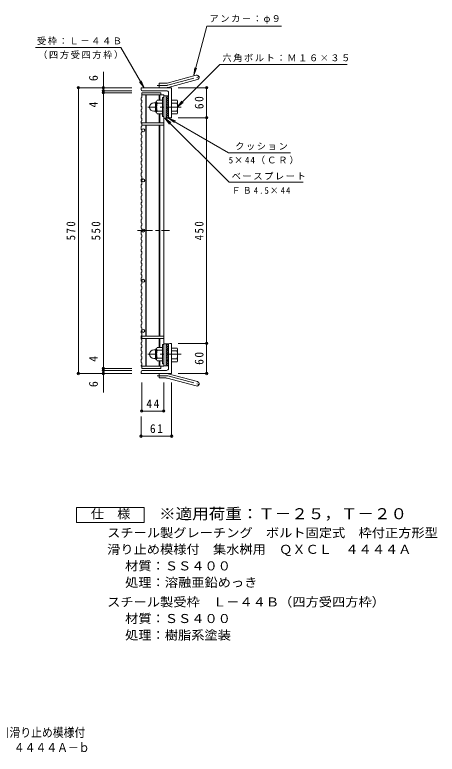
# Model space of a CAD drawing. Units: millimetres at full size, sheet at 1:6. Extents: x -960 to 940, y -829 to 753.
# Drawn here: x 97 to 940, y -829 to 646 of the extents above; entities that cross this region are included whole.
import ezdxf
from ezdxf.enums import TextEntityAlignment as Align

# ---------------------------------------------------------------- set-up
doc = ezdxf.new("R2010")
doc.units = ezdxf.units.MM
doc.header["$LTSCALE"] = 6
doc.header["$PDMODE"] = 32
doc.header["$PDSIZE"] = 4.8
doc.linetypes.add('CHAIN1', pattern=[8, 5, -1, 1, -1])
doc.linetypes.add('CHAIN2', pattern=[12, 9, -1, 1, -1])
for name, color, linetype, lineweight in [('E-1', 2, 'Continuous', 9), ('E-2', 3, 'Continuous', 9), ('E-4', 7, 'Continuous', 9), ('E-5', 7, 'Continuous', 9), ('F-4_F-4ﾚｲﾔ', 2, 'Continuous', 9)]:
    doc.layers.add(name, color=color, linetype=linetype, lineweight=lineweight)
doc.layers.add('F-5_F-5ﾚｲﾔ', color=2, linetype='Continuous')
doc.styles.add('ＭＳ ゴシック', font='')
doc.styles.get('ＭＳ ゴシック').set_extended_font_data('MS Gothic')

msp = doc.modelspace()

# ---------------------------------------------------------------- linework, layer by layer
at = {"layer": 'E-1'}
for p, q in [((401, 509.693), (459.191, 525.285)), ((403.329, 501), (461.52, 516.592)), ((384.855, 500.387), (384.855, 509.387)), ((398.67, 509.387), (384.855, 509.387)), ((348.855, 496.887), (348.855, 500.387)), ((409.855, 500.387), (348.855, 500.387)), ((399.855, 494.387), (351.355, 494.387)), ((403.855, 490.387), (403.855, 439.886)), ((409.855, 500.387), (409.855, 440.387)), ((379.855, 472.887), (380.055, 472.887)), ((380.055, 472.637), (380.055, 451.137)), ((392.055, 475.387), (381.094, 475.387)), ((392.055, 480.887), (392.055, 442.887)), ((394.355, 480.887), (392.055, 480.887)), ((398.855, 439.886), (398.855, 483.887)), ((403.855, 483.887), (398.855, 483.887)), ((403.855, 476.807), (398.855, 481.807)), ((403.855, 472.564), (398.855, 477.564)), ((403.855, 468.321), (398.855, 473.322)), ((403.855, 481.049), (401.018, 483.887)), ((409.855, 475.387), (420.817, 475.387)), ((422.055, 472.887), (421.855, 472.887)), ((421.855, 472.637), (421.855, 451.137)), ((374.545, 470.387), (378.055, 470.387)), ((378.055, 452.687), (378.055, 471.087)), ((392.055, 469.887), (381.094, 469.887)), ((403.855, 464.079), (398.855, 469.079)), ((403.855, 459.836), (398.855, 464.836)), ((403.855, 455.594), (398.855, 460.594)), ((409.855, 469.887), (420.817, 469.887)), ((374.555, 453.387), (378.055, 453.387)), ((379.855, 450.887), (380.055, 450.887)), ((392.055, 453.887), (381.094, 453.887)), ((392.055, 448.387), (381.094, 448.387)), ((394.355, 442.887), (392.055, 442.887)), ((403.855, 451.351), (398.855, 456.351)), ((403.855, 447.108), (398.855, 452.109)), ((403.855, 442.866), (398.855, 447.866)), ((402.592, 439.886), (398.855, 443.623)), ((409.855, 453.887), (420.817, 453.887)), ((409.855, 448.387), (420.817, 448.387)), ((422.055, 450.887), (421.855, 450.887)), ((403.855, 439.886), (398.855, 439.886)), ((406.355, 440.387), (409.855, 440.387)), ((392.055, -50.114), (392.055, -12.114)), ((394.355, -12.114), (392.055, -12.114)), ((398.855, -10.613), (398.855, -54.613)), ((402.592, -10.613), (398.855, -14.349)), ((403.855, -13.592), (398.855, -18.592)), ((406.355, -9.614), (409.855, -9.614)), ((409.855, -69.614), (409.855, -9.614)), ((374.555, -22.614), (378.055, -22.614)), ((378.055, -21.914), (378.055, -40.314)), ((379.855, -20.114), (380.055, -20.114)), ((380.055, -41.864), (380.055, -20.364)), ((392.055, -17.614), (381.094, -17.614)), ((392.055, -23.114), (381.094, -23.114)), ((403.855, -17.835), (398.855, -22.835)), ((403.855, -22.077), (398.855, -27.077)), ((403.855, -26.32), (398.855, -31.32)), ((409.855, -19.113), (420.817, -19.113)), ((409.855, -24.613), (420.817, -24.613)), ((422.055, -21.613), (421.855, -21.613)), ((421.855, -43.363), (421.855, -21.863)), ((374.545, -39.614), (378.055, -39.614)), ((379.855, -42.114), (380.055, -42.114)), ((392.055, -39.114), (381.094, -39.114)), ((403.855, -30.562), (398.855, -35.562)), ((403.855, -34.805), (398.855, -39.805)), ((403.855, -39.048), (398.855, -44.048)), ((403.855, -43.29), (398.855, -48.29)), ((409.855, -40.613), (420.817, -40.613)), ((422.055, -43.613), (421.855, -43.613)), ((392.055, -44.614), (381.094, -44.614)), ((394.355, -50.114), (392.055, -50.114)), ((403.855, -47.533), (398.855, -52.533)), ((403.855, -54.613), (398.855, -54.613)), ((403.855, -51.776), (401.018, -54.613)), ((409.855, -46.113), (420.817, -46.113)), ((348.855, -66.114), (348.855, -69.614)), ((409.855, -69.614), (348.855, -69.614)), ((399.855, -63.614), (351.355, -63.614)), ((384.855, -69.614), (384.855, -78.614)), ((403.329, -70.227), (461.52, -85.819)), ((398.67, -78.614), (384.855, -78.614)), ((401, -78.92), (459.191, -94.513))]:
    msp.add_line(p, q, dxfattribs=at)
at = {"layer": 'E-1', "linetype": 'CHAIN2'}
for p, q in [((402.164, 505.347), (467.331, 522.808)), ((398.67, 504.887), (381.05, 504.887)), ((398.67, -74.114), (381.05, -74.114)), ((402.164, -74.574), (467.331, -92.035))]:
    msp.add_line(p, q, dxfattribs=at)
at = {"layer": 'E-1', "linetype": 'CHAIN1'}
for p, q in [((429.256, 461.887), (362.754, 461.887)), ((429.256, -31.114), (362.754, -31.114))]:
    msp.add_line(p, q, dxfattribs=at)
at = {"layer": 'E-1'}
msp.add_lwpolyline([(403.855, -59.614), (403.855, -10.613), (398.855, -10.613)], dxfattribs=at)
for centre, radius, start, end in [((460.355, 520.939), 4.5, 285.00014, 104.99991), ((398.67, 518.387), 9, 270, 285.00002), ((351.355, 496.887), 2.5, 180, 270), ((398.67, 518.387), 18, 270, 285), ((399.855, 490.387), 4, 0, 90), ((379.855, 471.087), 1.8, 90, 180), ((384.215, 472.637), 4.16, 138.61835, 221.37988), ((417.695, 472.637), 4.16, 318.62012, 41.38165), ((374.545, 461.897), 8.49, 90, 180), ((374.555, 461.887), 8.5, 180, 270), ((404.055, 461.887), 24, 160.52881, 199.47119), ((397.855, 461.887), 24, 340.52881, 19.47119), ((379.855, 452.687), 1.8, 180, 270), ((384.215, 451.137), 4.16, 138.62012, 221.38165), ((406.355, 442.887), 2.5, 180, 270), ((417.695, 451.137), 4.16, 318.61835, 41.37988), ((406.355, -12.114), 2.5, 90, 180), ((374.555, -31.114), 8.5, 90, 180), ((379.855, -21.914), 1.8, 90, 180), ((384.215, -20.364), 4.16, 138.61835, 221.37988), ((404.055, -31.114), 24, 160.52881, 199.47119), ((397.855, -32.613), 24, 340.52881, 19.47119), ((417.695, -21.863), 4.16, 318.62012, 41.38165), ((374.545, -31.124), 8.49, 180, 270), ((379.855, -40.314), 1.8, 180, 270), ((384.215, -41.864), 4.16, 138.62012, 221.38165), ((417.695, -43.363), 4.16, 318.61835, 41.37988), ((351.355, -66.114), 2.5, 90, 180), ((398.67, -87.614), 18, 75, 90), ((399.855, -59.614), 4, 270, 0), ((398.67, -87.614), 9, 74.99998, 90), ((460.355, -90.166), 4.5, 255.00009, 74.99986)]:
    msp.add_arc(centre, radius, start, end, dxfattribs=at)
at = {"layer": 'E-1', "linetype": 'CHAIN2'}
for centre, start, end in [((398.67, 518.387), 270, 284.99995), ((398.67, -87.614), 75.00005, 90)]:
    msp.add_arc(centre, 13.5, start, end, dxfattribs=at)
at = {"layer": 'E-2'}
for p, q in [((350.355, 490.386), (388.355, 490.386)), ((388.355, 490.386), (388.355, 485.886)), ((348.855, 480.261), (350.355, 480.772)), ((350.355, 485.886), (350.355, 480.772)), ((350.355, 475.343), (350.355, 470.229)), ((358.355, 485.886), (358.355, 430.385)), ((359.355, 485.886), (359.355, 430.385)), ((385.355, 485.886), (385.355, 475.386)), ((386.355, 485.886), (386.355, 475.386)), ((394.355, 485.886), (394.355, -55.115)), ((398.855, 483.886), (394.355, 483.886)), ((398.855, 483.886), (398.855, 439.885)), ((348.855, 469.718), (350.355, 470.229)), ((348.855, 457.035), (350.355, 457.546)), ((350.355, 462.659), (350.355, 457.546)), ((348.855, 446.491), (350.355, 447.003)), ((350.355, 452.116), (350.355, 447.003)), ((385.355, 448.386), (385.355, 430.385)), ((386.355, 448.386), (386.355, 430.385)), ((348.855, 433.808), (350.355, 434.32)), ((350.355, 439.433), (350.355, 434.32)), ((350.355, 430.385), (394.355, 430.385)), ((350.355, 430.385), (350.355, 428.89)), ((350.355, 428.89), (350.355, 423.776)), ((398.855, 439.885), (394.355, 439.885)), ((348.855, 423.265), (350.355, 423.776)), ((350.355, 425.886), (394.355, 425.886)), ((350.355, 416.207), (350.355, 411.093)), ((358.355, 425.886), (358.355, 4.885)), ((359.355, 425.886), (359.355, 4.885)), ((385.355, 425.886), (385.355, 4.885)), ((386.355, 425.886), (386.355, 4.885)), ((348.855, 410.582), (350.355, 411.093)), ((348.855, 400.039), (350.355, 400.55)), ((350.355, 405.663), (350.355, 400.55)), ((348.855, 387.355), (350.355, 387.867)), ((348.855, 387.355), (348.855, 382.948)), ((350.355, 392.98), (350.355, 387.867)), ((348.855, 382.948), (350.355, 382.437)), ((348.855, 376.812), (350.355, 377.324)), ((350.355, 382.437), (350.355, 377.324)), ((350.355, 369.754), (350.355, 364.64)), ((348.855, 364.129), (350.355, 364.64)), ((348.855, 353.586), (350.355, 354.097)), ((350.355, 359.21), (350.355, 354.097)), ((348.855, 340.903), (350.355, 341.414)), ((350.355, 346.527), (350.355, 341.414)), ((348.855, 330.359), (350.355, 330.871)), ((350.355, 335.984), (350.355, 330.871)), ((348.855, 317.676), (350.355, 318.187)), ((350.355, 323.301), (350.355, 318.187)), ((350.355, 312.757), (350.355, 307.644)), ((348.855, 307.133), (350.355, 307.644)), ((350.355, 300.074), (350.355, 294.961)), ((348.855, 294.45), (350.355, 294.961)), ((348.855, 283.907), (350.355, 284.418)), ((350.355, 289.531), (350.355, 284.418)), ((348.855, 271.223), (350.355, 271.735)), ((350.355, 276.848), (350.355, 271.735)), ((350.355, 266.305), (350.355, 261.192)), ((348.855, 260.68), (350.355, 261.192)), ((350.355, 253.622), (350.355, 248.508)), ((348.855, 247.997), (350.355, 248.508)), ((348.855, 237.454), (350.355, 237.965)), ((350.355, 243.078), (350.355, 237.965)), ((348.855, 224.771), (350.355, 225.282)), ((350.355, 230.395), (350.355, 225.282)), ((348.855, 214.227), (350.355, 214.739)), ((350.355, 219.852), (350.355, 214.739)), ((350.355, 207.169), (350.355, 202.056)), ((348.855, 201.544), (350.355, 202.056)), ((350.355, 196.626), (350.355, 191.512)), ((348.855, 191.001), (350.355, 191.512)), ((348.855, 178.318), (350.355, 178.829)), ((350.355, 183.943), (350.355, 178.829)), ((348.855, 167.775), (350.355, 168.286)), ((350.355, 173.399), (350.355, 168.286)), ((348.855, 155.092), (350.355, 155.603)), ((350.355, 160.716), (350.355, 155.603)), ((348.855, 144.548), (350.355, 145.06)), ((350.355, 137.49), (350.355, 132.376)), ((348.855, 131.865), (350.355, 132.376)), ((348.855, 121.322), (350.355, 121.833)), ((348.855, 108.639), (350.355, 109.15)), ((350.355, 114.263), (350.355, 109.15)), ((348.855, 98.095), (350.355, 98.607)), ((350.355, 91.037), (350.355, 85.924)), ((348.855, 85.412), (350.355, 85.924)), ((348.855, 74.869), (350.355, 75.38)), ((348.855, 62.186), (350.355, 62.697)), ((350.355, 67.81), (350.355, 62.697)), ((348.855, 51.643), (350.355, 52.154)), ((350.355, 44.584), (350.355, 39.471)), ((348.855, 38.959), (350.355, 39.471)), ((348.855, 28.416), (350.355, 28.928)), ((348.855, 15.733), (350.355, 16.244)), ((350.355, 21.358), (350.355, 16.244)), ((348.855, 5.19), (350.355, 5.701)), ((350.355, 4.885), (394.355, 4.885)), ((350.355, 4.885), (350.355, 0.385)), ((350.355, 0.385), (394.355, 0.385)), ((358.355, 0.385), (358.355, -55.115)), ((359.355, 0.385), (359.355, -55.115)), ((385.355, 0.385), (385.355, -17.614)), ((386.355, 0.385), (386.355, -17.614)), ((348.855, -7.493), (350.355, -6.982)), ((350.355, -1.869), (350.355, -6.982)), ((398.855, -10.614), (394.355, -10.614)), ((398.855, -10.614), (398.855, -54.614)), ((348.855, -18.037), (350.355, -17.525)), ((350.355, -25.095), (350.355, -30.209)), ((348.855, -30.72), (350.355, -30.209)), ((348.855, -41.263), (350.355, -40.752)), ((348.855, -53.946), (350.355, -53.435)), ((350.355, -48.322), (350.355, -53.435)), ((350.355, -59.615), (350.355, -55.115)), ((385.355, -44.614), (385.355, -55.115)), ((386.355, -44.614), (386.355, -55.115)), ((388.355, -59.615), (388.355, -55.115)), ((398.855, -54.614), (394.355, -54.614)), ((350.355, -59.615), (388.355, -59.615))]:
    msp.add_line(p, q, dxfattribs=at)
at = {"layer": 'E-2', "linetype": 'CHAIN1'}
msp.add_line((341.889, 215.385), (405.89, 215.385), dxfattribs=at)
at = {"layer": 'E-2'}
for points in [[(350.355, 490.386), (350.355, 485.886), (394.355, 485.886)], [(348.855, 480.261), (348.855, 475.854), (350.355, 475.343)], [(348.855, 469.718), (348.855, 463.171), (350.355, 462.659)], [(348.855, 457.035), (348.855, 452.627), (350.355, 452.116)], [(348.855, 446.491), (348.855, 439.944), (350.355, 439.433)], [(348.855, 433.808), (348.855, 429.401), (350.355, 428.89)], [(348.855, 423.265), (348.855, 416.718), (350.355, 416.207)], [(348.855, 410.582), (348.855, 406.174), (350.355, 405.663)], [(348.855, 400.039), (348.855, 393.491), (350.355, 392.98)], [(348.855, 376.812), (348.855, 370.265), (350.355, 369.754)], [(348.855, 364.129), (348.855, 359.722), (350.355, 359.21)], [(348.855, 353.586), (348.855, 347.038), (350.355, 346.527)], [(348.855, 340.903), (348.855, 336.495), (350.355, 335.984)], [(348.855, 330.359), (348.855, 323.812), (350.355, 323.301)], [(348.855, 317.676), (348.855, 313.269), (350.355, 312.757)], [(348.855, 307.133), (348.855, 300.586), (350.355, 300.074)], [(348.855, 294.45), (348.855, 290.042), (350.355, 289.531)], [(348.855, 283.907), (348.855, 277.359), (350.355, 276.848)], [(348.855, 271.223), (348.855, 266.816), (350.355, 266.305)], [(348.855, 260.68), (348.855, 254.133), (350.355, 253.622)], [(348.855, 247.997), (348.855, 243.59), (350.355, 243.078)], [(348.855, 237.454), (348.855, 230.907), (350.355, 230.395)], [(348.855, 224.771), (348.855, 220.363), (350.355, 219.852)], [(348.855, 214.227), (348.855, 207.68), (350.355, 207.169)], [(348.855, 201.544), (348.855, 197.137), (350.355, 196.626)], [(348.855, 191.001), (348.855, 184.454), (350.355, 183.943)], [(348.855, 178.318), (348.855, 173.911), (350.355, 173.399)], [(348.855, 167.775), (348.855, 161.228), (350.355, 160.716)], [(348.855, 155.092), (348.855, 150.684), (350.355, 150.173), (350.355, 145.06)], [(348.855, 144.548), (348.855, 138.001), (350.355, 137.49)], [(348.855, 131.865), (348.855, 127.458), (350.355, 126.946), (350.355, 121.833)], [(348.855, 121.322), (348.855, 114.775), (350.355, 114.263)], [(348.855, 108.639), (348.855, 104.231), (350.355, 103.72), (350.355, 98.607)], [(348.855, 98.095), (348.855, 91.548), (350.355, 91.037)], [(348.855, 85.412), (348.855, 81.005), (350.355, 80.494), (350.355, 75.38)], [(348.855, 74.869), (348.855, 68.322), (350.355, 67.81)], [(348.855, 62.186), (348.855, 57.778), (350.355, 57.267), (350.355, 52.154)], [(348.855, 51.643), (348.855, 45.095), (350.355, 44.584)], [(348.855, 38.959), (348.855, 34.552), (350.355, 34.041), (350.355, 28.928)], [(348.855, 28.416), (348.855, 21.869), (350.355, 21.358)], [(348.855, 15.733), (348.855, 11.325), (350.355, 10.814), (350.355, 5.701)], [(348.855, 5.19), (348.855, -1.357), (350.355, -1.869)], [(348.855, -7.493), (348.855, -11.901), (350.355, -12.412), (350.355, -17.525)], [(348.855, -18.037), (348.855, -24.584), (350.355, -25.095)], [(348.855, -30.72), (348.855, -35.127), (350.355, -35.639), (350.355, -40.752)], [(348.855, -41.263), (348.855, -47.81), (350.355, -48.322)], [(348.855, -53.946), (348.855, -55.115), (394.355, -55.115)]]:
    msp.add_lwpolyline(points, dxfattribs=at)
for centre in [(353.355, 415.385), (353.355, 315.385), (353.355, 215.385), (353.355, 115.385), (353.355, 15.385)]:
    msp.add_circle(centre, 3, dxfattribs=at)
at = {"layer": 'E-4'}
for p, q in [((273.855, 531.746), (273.855, 494.387)), ((222.055, 500.387), (330.855, 500.387)), ((223.855, 500.387), (223.855, -69.614)), ((272.055, 494.387), (330.855, 494.387)), ((272.055, 490.387), (330.855, 490.387)), ((273.855, 494.387), (273.855, 490.387)), ((273.855, 490.387), (273.855, -59.614)), ((481.655, 500.387), (422.855, 500.387)), ((479.855, 440.387), (479.855, 500.387)), ((481.655, 440.387), (422.855, 440.387)), ((479.855, -9.614), (479.855, 440.387)), ((481.655, -9.614), (422.855, -9.614)), ((479.855, -69.614), (479.855, -9.614)), ((222.055, -69.614), (330.855, -69.614)), ((272.055, -59.614), (330.855, -59.614)), ((272.055, -63.614), (330.855, -63.614)), ((273.855, -59.614), (273.855, -63.614)), ((273.855, -63.614), (273.855, -107.778)), ((481.655, -69.614), (422.855, -69.614)), ((350.355, -146.414), (350.355, -87.614)), ((394.355, -146.414), (394.355, -87.614)), ((409.855, -196.414), (409.855, -87.614)), ((350.355, -144.614), (394.355, -144.614)), ((348.855, -196.414), (348.855, -155.452)), ((348.855, -194.614), (409.855, -194.614))]:
    msp.add_line(p, q, dxfattribs=at)
for p in [(223.855, 500.387), (273.855, 500.387), (479.855, 500.387), (273.855, 494.387), (273.855, 490.387), (479.855, 440.387), (479.855, -9.614), (273.855, -59.614), (223.855, -69.614), (273.855, -63.614), (273.855, -69.614), (479.855, -69.614), (350.355, -144.614), (394.355, -144.614), (348.855, -194.614), (409.855, -194.614)]:
    msp.add_point(p, dxfattribs=at)
at = {"layer": 'E-5'}
for p, q in [((454.191, 525.286), (480.394, 623.08)), ((629.394, 623.08), (480.394, 623.08)), ((138.561, 580.571), (308.561, 580.571)), ((354.855, 500.387), (308.561, 580.571)), ((454.191, 525.286), (456.149, 540.157)), ((454.191, 525.286), (459.931, 539.144)), ((354.855, 500.387), (345.724, 512.287)), ((354.855, 500.387), (349.115, 514.245)), ((421.361, 461.887), (430.493, 473.787)), ((421.361, 461.887), (433.261, 471.018)), ((396.605, 439.886), (405.737, 427.986)), ((396.605, 439.886), (408.506, 430.755)), ((396.605, 439.886), (524.802, 311.69)), ((403.856, 439.886), (415.756, 430.754)), ((403.856, 439.886), (417.714, 434.146)), ((403.856, 439.886), (523.831, 370.619)), ((523.831, 370.619), (647.27, 370.619)), ((524.802, 311.69), (672.455, 311.69))]:
    msp.add_line(p, q, dxfattribs=at)
msp.add_lwpolyline([(421.361, 461.887), (506.153, 546.678), (760.153, 546.678)], dxfattribs=at)
at = {"layer": 'F-4_F-4ﾚｲﾔ'}
msp.add_lwpolyline([(220.023, -366.903), (220.023, -336.903), (355.023, -336.903), (355.023, -366.903)], close=True, dxfattribs=at)

# ---------------------------------------------------------------- texts
at = {"layer": 'E-4', "color": 2, "style": 'ＭＳ ゴシック'}
for s, p in [('6', (267.855, 513.557)), ('4', (267.855, 460.886)), ('4', (267.855, -46.39)), ('6', (267.855, -96.845))]:
    msp.add_text(s, height=17.6, rotation=90, dxfattribs=at).set_placement(p, align=Align.BOTTOM_LEFT)
at = {"layer": 'E-4', "color": 2, "char_height": 17.6, "attachment_point": 7, "rotation": 90, "style": 'ＭＳ ゴシック'}
for s, insert in [('\\T1.27;\\W0.95;60', (473.855, 457.637)), ('\\T1.27;\\W0.9;570', (217.855, 195.886)), ('\\T1.27;\\W0.9;550', (267.855, 195.886)), ('\\T1.27;\\W0.9;450', (473.855, 195.886)), ('\\T1.27;\\W0.95;60', (473.855, -52.364))]:
    msp.add_mtext(s, dxfattribs=dict(at, insert=insert))
at = {"layer": 'E-4', "color": 2, "char_height": 17.6, "attachment_point": 7, "style": 'ＭＳ ゴシック'}
for s, insert in [('\\T1.27;\\W0.95;44', (359.605, -138.614)), ('\\T1.27;\\W0.95;61', (366.605, -188.614))]:
    msp.add_mtext(s, dxfattribs=dict(at, insert=insert))
at = {"layer": 'E-5', "char_height": 13.2, "attachment_point": 7, "style": 'ＭＳ ゴシック'}
for s, insert in [('\\T1.17;アンカ－：φ９', (485.394, 628.08)), ('\\T1.17;受枠：Ｌ－４４Ｂ', (141.061, 585.571)), ('\\T1.17;（四方受四方枠）', (143.561, 557.571)), ('\\T1.17;六角ボルト：Ｍ１６×３５', (511.153, 551.678)), ('\\T1.17;クッション', (536.8, 375.619)), ('\\T1.21;5×44（ＣＲ）', (523.831, 347.619)), ('\\T1.17;ベースプレート', (529.802, 316.69)), ('\\T1.26;\\W0.95;ＦＢ4.5×44', (529.802, 288.69))]:
    msp.add_mtext(s, dxfattribs=dict(at, insert=insert))
at = {"layer": 'F-4_F-4ﾚｲﾔ', "style": 'ＭＳ ゴシック', "width": 1.1}
for s, p in [('仕\u3000様', (248.523, -363.903)), ('スチール製グレーチング\u3000ボルト固定式\u3000枠付正方形型', (281.277, -401.654)), ('滑り止め模様付\u3000集水桝用\u3000ＱＸＣＬ\u3000４４４４Ａ', (281.277, -434.655)), ('材質：ＳＳ４００', (317.104, -467.655)), ('処理：溶融亜鉛めっき', (317.104, -500.655)), ('スチール製受枠\u3000Ｌ－４４Ｂ（四方受四方枠）', (281.277, -539.655)), ('材質：ＳＳ４００', (317.104, -572.655)), ('処理：樹脂系塗装', (317.104, -605.655))]:
    msp.add_text(s, height=17.6, dxfattribs=at).set_placement(p, align=Align.BOTTOM_LEFT)
at = {"layer": 'F-5_F-5ﾚｲﾔ', "color": 3, "style": 'ＭＳ ゴシック', "width": 1.1}
msp.add_text('※適用荷重：Ｔ－２５，Ｔ－２０', height=21.99, dxfattribs=at).set_placement((385.023, -366.903), align=Align.BOTTOM_LEFT)
at = {"layer": 'F-5_F-5ﾚｲﾔ', "style": 'ＭＳ ゴシック', "width": 0.9}
for s, p in [('スチール製グレーチング\u3000ボルト固定式\u3000枠付正方形型\u3000細目滑り止め模様付', (-518.58, -799.865)), ('集水桝用\u3000クッション付\u3000ＱＸＣＬ\u3000４４４４Ａ－ｂ', (-272.325, -829.865))]:
    msp.add_text(s, height=17.6, dxfattribs=at).set_placement(p, align=Align.BOTTOM_LEFT)

doc.saveas('drawing.dxf')
